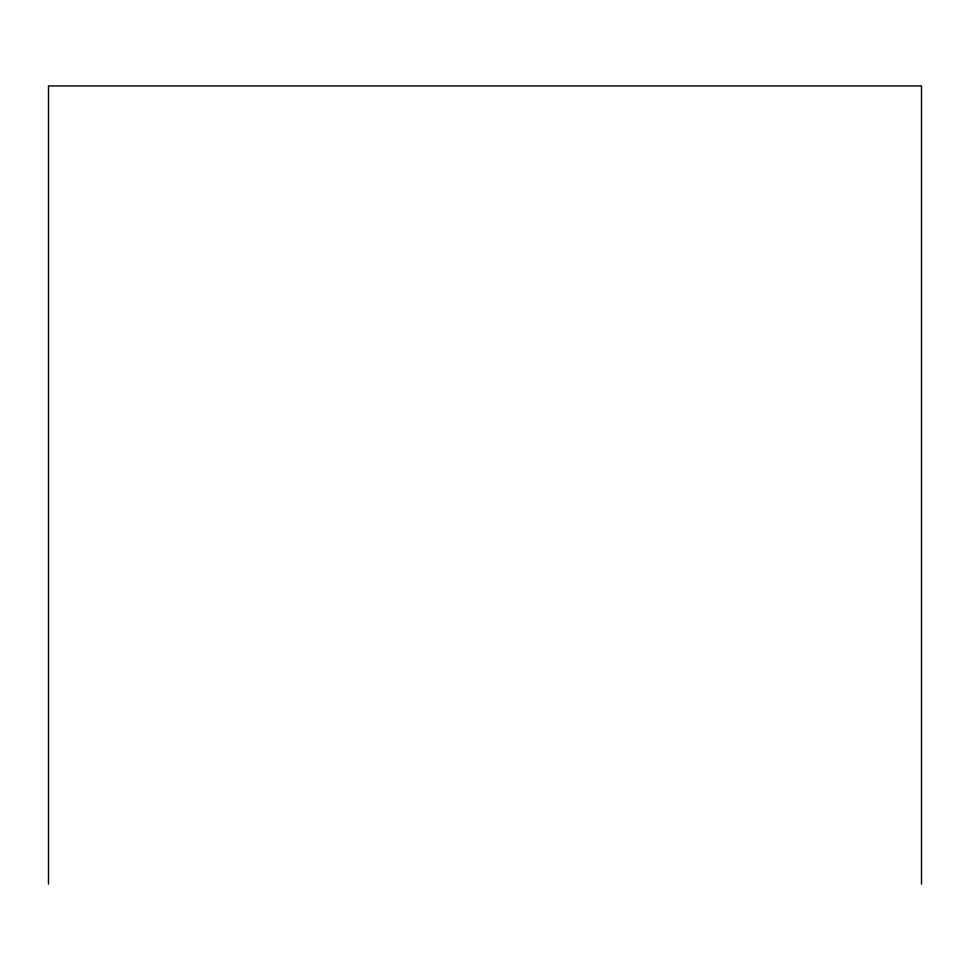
<?xml version="1.0" encoding="UTF-8"?>
<svg xmlns="http://www.w3.org/2000/svg" width="970" height="970" viewBox="0 0 970 970"><rect width="100%" height="100%" fill="white"/><g stroke="black" fill="none" stroke-linecap="round" stroke-linejoin="round"><path stroke-width="1.45" d="M921.5 884.07L921.5 85.93L48.5 85.93L48.5 884.07"/></g></svg>
